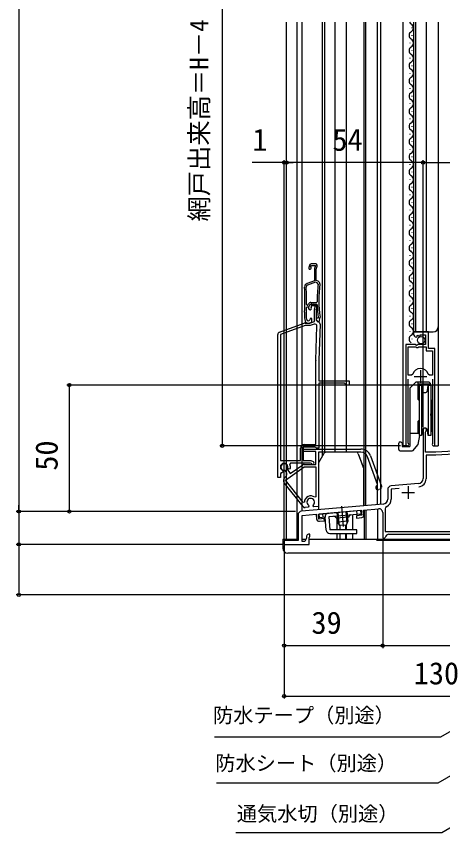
# Model space of a CAD drawing. Units: millimetres, scale not verified. Extents: x -525 to 525, y -783 to 779.
# Drawn here: x -280 to -111.2, y -171.8 to 151 of the extents above; entities that cross this region are included whole.
import ezdxf
from ezdxf.enums import TextEntityAlignment as Align

# ---------------------------------------------------------------- set-up
doc = ezdxf.new("R2010")
doc.units = ezdxf.units.MM
doc.header["$LTSCALE"] = 4
for name, color, linetype in [('0-3_YKK_11', 7, 'Continuous'), ('0-4_YKK_11E', 7, 'Continuous'), ('0-5_YKK_12', 2, 'Continuous'), ('0-6_YKK_13', 4, 'Continuous'), ('0-8_YKK_D', 6, 'Continuous')]:
    doc.layers.add(name, color=color, linetype=linetype)
doc.styles.add('ＭＳ ゴシック', font='')
doc.styles.get('ＭＳ ゴシック').set_extended_font_data('MS Gothic')

msp = doc.modelspace()

# ---------------------------------------------------------------- linework, layer by layer
at = {"layer": '0-3_YKK_11'}
for p, q in [((-120.049, 11.104), (-120.049, 6.104)), ((-122.549, 8.604), (-117.549, 8.604)), ((-120.824, -33.731), (-131.629, -34.677)), ((-124.899, -34.796), (-124.899, -39.796)), ((-132.999, -36.171), (-132.999, -39.858)), ((-127.399, -37.296), (-122.399, -37.296)), ((-134.824, -41.85), (-167.129, -44.677))]:
    msp.add_line(p, q, dxfattribs=at)
for points in [[(-114.299, -18.246), (-114.299, 19.604), (-116.899, 19.604), (-116.899, 26.204), (-122.799, 26.204), (-122.799, 25.399)], [(-121.617, 24.104), (-121.405, 24.355), (-121.491, 24.674), (-121.023, 24.945), (-120.446, 24.368), (-120.199, 24.47), (-120.199, 25.104), (-117.999, 25.104), (-117.999, 21.304), (-120.999, 21.304), (-121.299, 21.004), (-121.627, 20.85), (-122.167, 21.304), (-125.799, 21.304), (-125.799, -18.246)], [(-124.849, 9.104), (-124.849, 20.304), (-121.899, 20.304), (-121.599, 20.004), (-120.999, 20.004), (-120.699, 20.304), (-117.799, 20.304), (-117.799, 18.704), (-115.249, 18.704), (-115.249, 9.104), (-116.486, 9.104), (-116.968, 9.469)], [(-123.13, 9.469), (-123.611, 9.104), (-124.849, 9.104)], [(-124.796, -17.934), (-124.849, -17.764), (-124.849, 7.604)], [(-115.249, 7.604), (-115.249, -17.764), (-115.302, -17.934)], [(-118.999, -12.496), (-118.999, -13.496), (-118.999, -31.739)], [(-106.801, -20.919), (-113.999, -21.296), (-118.099, -21.296), (-118.099, -13.362), (-117.949, -13.103)], [(-133.999, -43.777), (-133.999, -52.696), (-101.899, -52.696), (-101.899, -20.843)], [(-106.738, -22.117), (-113.967, -22.496), (-117.799, -22.496), (-117.799, -31.839)], [(-128.477, -35.706), (-131.599, -35.979), (-131.599, -39.858)], [(-160.05, -48.675), (-158.057, -48.5), (-158.136, -47.604), (-160.228, -47.787), (-160.402, -45.794), (-143.467, -44.313), (-143.292, -46.305), (-145.384, -46.488), (-145.306, -47.385), (-143.314, -47.211)], [(-142.405, -46.127), (-142.57, -44.234), (-136.629, -43.715)], [(-168.499, -46.171), (-168.499, -56.196), (-173.999, -56.196), (-173.999, -57.796), (-164.099, -57.796), (-164.099, -55.096), (-163.949, -54.903), (-163.799, -54.709), (-163.799, -53.796), (-164.399, -53.796)], [(-165.099, -54.496), (-165.099, -55.384), (-165.799, -56.596), (-166.799, -56.596), (-166.799, -46.354), (-161.299, -45.873), (-161.133, -47.766)], [(-134.999, -45.209), (-134.999, -55.296), (-134.273, -55.296), (-133.978, -55.046)], [(-132.499, -53.796), (-75.999, -53.796), (-66.985, -53.008)]]:
    msp.add_lwpolyline(points, dxfattribs=at)
for centre, radius, start, end in [((-121.499, 25.399), 1.3, 179.99998, 264.7841), ((-120.049, 8.604), 3.2, 15.68036, 164.31964), ((-118.299, -12.496), 0.7, 300, 179.99999), ((-125.249, -18.246), 0.55, 179.99998, 34.5603), ((-114.849, -18.246), 0.55, 145.4397, 0.00002), ((-120.999, -31.739), 2, 275, 0), ((-120.999, -31.839), 3.2, 274.99999, 360), ((-131.499, -36.171), 1.5, 95, 180.00001), ((-134.999, -39.858), 2, 274.99998, 359.99999), ((-134.999, -39.858), 3.4, 297.03571, 359.99999), ((-166.999, -46.171), 1.5, 95, 180.00001), ((-136.499, -45.209), 1.5, 0, 95.00001), ((-132.999, -43.777), 1, 117.0357, 179.99998), ((-160.137, -47.679), 1, 185, 274.99998), ((-143.401, -46.214), 1, 275.00002, 5), ((-164.399, -54.496), 0.7, 90.00001, 179.99999), ((-132.499, -55.296), 1.5, 90.00001, 170.40592)]:
    msp.add_arc(centre, radius, start, end, dxfattribs=at)
at = {"layer": '0-4_YKK_11E'}
for p, q in [((-163.948, 52.554), (-164.265, 51.683)), ((-161.695, 53.212), (-163.008, 53.212)), ((-161.534, 45.854), (-164.715, 44.696)), ((-164.339, 35.865), (-163.98, 36.634)), ((-163.074, 37.212), (-162.239, 37.212)), ((-175.837, 26.093), (-166.06, 29.652)), ((-165.88, 31.826), (-165.653, 30.538)), ((-164.668, 29.712), (-164.171, 29.712)), ((-159.795, 29.277), (-160.293, 15.029)), ((-161.492, 15.07), (-161.022, 28.523)), ((-176.495, -31.288), (-176.495, 25.154)), ((-166.295, -20.088), (-143.596, -20.088)), ((-139.837, -22.72), (-135.449, -34.775)), ((-173.606, -31.238), (-173.603, -31.235)), ((-166.529, -42.86), (-173.928, -33.39)), ((-135.987, -35.929), (-136.551, -36.134))]:
    msp.add_line(p, q, dxfattribs=at)
for points in [[(-163.368, 51.772), (-163.393, 52.03), (-163.218, 52.512), (-161.559, 52.512), (-161.949, 51.265)], [(-160.548, 46.24), (-161.295, 46.512), (-161.295, 51.012), (-160.931, 52.173)], [(-161.995, 50.966), (-161.995, 46.431), (-164.905, 45.372)], [(-160.56, 45.094), (-160.886, 45.618), (-161.534, 45.854)], [(-165.174, 37.066), (-164.874, 36.762), (-164.622, 36.762), (-164.378, 37.284)], [(-165.145, 35.818), (-164.845, 36.112), (-164.717, 36.112)], [(-163.992, 36.574), (-163.695, 37.212), (-161.204, 37.212), (-160.905, 36.923)], [(-163.472, 37.862), (-161.187, 37.862), (-160.887, 38.166)], [(-161.949, 35.265), (-161.559, 36.512), (-163.265, 36.512), (-163.363, 36.3), (-163.326, 35.986)], [(-161.094, 35.653), (-161.295, 35.012), (-161.295, 30.812), (-160.795, 30.312)], [(-165.895, 34.017), (-165.895, 34.007), (-165.895, 31.999)], [(-165.718, 29.712), (-163.895, 29.712), (-161.995, 30.403), (-161.995, 34.966)], [(-165.042, 31.108), (-165.195, 31.973), (-165.195, 33.995), (-165.195, 34.005)], [(-162.096, 29.302), (-163.718, 28.712), (-165.718, 28.712), (-175.495, 25.154)], [(-163.829, 29.772), (-163.095, 30.039), (-163.095, 31.512), (-163.745, 31.512), (-163.873, 31.051)], [(-160.497, 31.973), (-160.499, 31.883), (-160.499, 31.612), (-161.295, 31.612), (-161.295, 30.999), (-160.663, 30.246), (-160.048, 30.411), (-159.81, 31.762)], [(-175.495, 25.154), (-175.495, -24.688), (-167.495, -24.688), (-167.495, -19.788)], [(-160.295, 14.924), (-160.295, 6.912), (-148.295, 6.912), (-148.295, 5.212), (-149.295, 5.212), (-150.095, 6.012), (-160.295, 6.012), (-160.295, -19.788), (-161.195, -19.788), (-161.491, -19.538), (-161.786, -19.288), (-166.495, -19.288), (-166.495, -24.688), (-163.413, -24.688), (-162.49, -25.024)], [(-165.995, -18.288), (-161.495, -18.288), (-161.495, 14.924)], [(-166.079, -26.188), (-161.395, -26.188), (-161.395, -21.088), (-166.295, -21.088), (-166.295, -20.088)], [(-143.596, -21.288), (-160.395, -21.288), (-160.395, -42.781), (-162.199, -42.939), (-162.477, -42.542), (-162.442, -42.156)], [(-163.232, -25.855), (-163.501, -25.688), (-171.465, -25.688), (-171.736, -26.117)], [(-137.166, -34.443), (-136.987, -34.058), (-140.964, -23.131)], [(-174.619, -28.552), (-174.454, -28.903), (-174.559, -29.293), (-174.965, -29.492)], [(-173.234, -29.146), (-173.61, -28.61), (-173.881, -28.483)], [(-165.994, -41.053), (-166.531, -41.234), (-173.464, -32.359), (-166.079, -27.188), (-161.395, -27.188)], [(-172.817, -27.738), (-172.79, -28.036), (-171.555, -29.801), (-166.653, -26.369)], [(-171.606, -27.926), (-172.019, -28.109), (-172.386, -27.938), (-172.549, -27.587)], [(-161.395, -27.188), (-161.395, -38.943), (-161.888, -39.173)], [(-175.066, -29.447), (-175.495, -29.718), (-175.495, -31.288), (-176.495, -31.288)], [(-164.346, -42.323), (-164.245, -42.697), (-164.449, -43.135), (-165.654, -43.241)]]:
    msp.add_lwpolyline(points, dxfattribs=at)
for centre, radius, start, end in [((-163.795, 51.512), 0.5, 159.99999, 31.31778), ((-163.008, 52.212), 1, 90.00001, 159.99998), ((-161.695, 52.412), 0.8, 342.61665, 90), ((-160.995, 50.966), 1, 162.61662, 179.99999), ((-164.392, 43.962), 1.5, 110.00002, 181.87259), ((-160.89, 45.3), 1, 353.55258, 69.99999), ((-315.812, 39.012), 150, 358.09169, 1.87259), ((-164.442, 43.944), 0.8, 110.00002, 181.8664), ((-315.813, 39.012), 150.651, 359.25983, 1.86639), ((-105.244, 39.012), 55.65, 173.72569, 180.87047), ((-105.244, 39.012), 55, 173.55257, 187.25967), ((-315.815, 39.012), 150.704, 358.09614, 358.78569), ((-164.717, 36.912), 0.8, 269.99995, 334.99995), ((-163.795, 35.612), 0.6, 155.00001, 38.61222), ((-163.472, 36.862), 1, 90.00001, 155.00001), ((-163.074, 36.212), 1, 90.00001, 155.00001), ((-162.239, 36.012), 1.2, 342.61664, 89.99999), ((-105.244, 39.012), 55.7, 182.1491, 187.25965), ((-160.995, 34.966), 1, 162.61662, 179.99999), ((-165.718, 28.712), 1, 89.99994, 109.99995), ((-164.895, 31.999), 1, 179.99989, 189.9999), ((-164.668, 30.712), 1, 190.00001, 269.99999), ((-164.451, 31.212), 0.6, 190, 344.42221), ((-164.171, 30.712), 1, 269.99994, 289.99995), ((-161.822, 28.551), 0.8, 358.00002, 110.00004), ((-160.795, 29.312), 1, 358.00002, 90.00002), ((-160.795, 31.935), 1, 349.99998, 7.25965), ((-175.495, 25.154), 1, 110.00002, 179.99999), ((-157.295, 14.924), 4.2, 177.9998, 179.99983), ((-157.295, 14.924), 3, 177.99973, 179.99975), ((-165.995, -19.788), 1.5, 90.00001, 179.99999), ((-143.596, -24.088), 4, 20, 89.99998), ((-143.596, -24.088), 2.8, 20, 89.99998), ((-173.995, -27.188), 1.5, 344.59406, 245.40594), ((-162.695, -25.588), 0.6, 206.38783, 70.00002), ((-173.995, -27.188), 1.3, 335.00001, 275.00002), ((-173.995, -27.188), 2.5, 342.83746, 25.37694), ((-166.079, -27.188), 1, 89.99999, 124.99998), ((-173.995, -27.188), 2.5, 244.62318, 247.16264), ((-172.746, -32.467), 1.5, 125.00002, 218.00001), ((-174.463, -30.006), 1.5, 305.00002, 35), ((-136.859, -35.288), 0.9, 110.00001, 290.00003), ((-136.295, -35.083), 0.9, 290.00001, 19.99999), ((-163.495, -41.088), 2.5, 49.9948, 179.19799), ((-163.495, -41.088), 1.5, 314.59407, 235.40595), ((-165.741, -42.245), 1, 217.99996, 274.99998)]:
    msp.add_arc(centre, radius, start, end, dxfattribs=at)
at = {"layer": '0-5_YKK_12'}
for p, q in [((-172.999, -56.196), (-172.999, 148.704)), ((-168.899, -56.196), (-168.899, 148.704)), ((-166.899, -44.656), (-166.899, 148.704)), ((-157.899, -21.288), (-157.899, 148.704)), ((-153.799, -21.288), (-153.799, 148.704)), ((-149.299, -21.288), (-149.299, 148.704)), ((-142.299, -42.466), (-142.299, 148.704)), ((-141.699, -42.413), (-141.699, 148.704)), ((-136.999, -42.002), (-136.999, 148.704)), ((-135.799, 148.704), (-135.8, -41.936)), ((-126.999, 148.704), (-126.999, -18.796)), ((-122.799, 148.704), (-122.799, 26.204)), ((-121.999, 148.704), (-121.999, 26.204)), ((-117.799, 148.704), (-117.799, 26.204)), ((-112.999, 148.704), (-112.999, -18.796)), ((-123.299, 146.357), (-123.299, 146.557)), ((-123.299, 143.354), (-123.299, 143.554)), ((-124.059, 140.354), (-124.059, 140.554)), ((-123.299, 137.354), (-123.299, 137.554)), ((-124.059, 134.354), (-124.059, 134.554)), ((-123.299, 131.354), (-123.299, 131.554)), ((-124.059, 128.354), (-124.059, 128.554)), ((-123.299, 125.354), (-123.299, 125.554)), ((-124.059, 122.354), (-124.059, 122.554)), ((-123.299, 119.354), (-123.299, 119.554)), ((-124.059, 116.354), (-124.059, 116.554)), ((-123.299, 113.354), (-123.299, 113.554)), ((-124.059, 110.354), (-124.059, 110.554)), ((-123.299, 107.354), (-123.299, 107.554)), ((-124.059, 104.354), (-124.059, 104.554)), ((-123.299, 101.354), (-123.299, 101.554)), ((-124.059, 98.354), (-124.059, 98.554)), ((-123.299, 95.354), (-123.299, 95.554)), ((-124.059, 92.354), (-124.059, 92.554)), ((-123.299, 89.354), (-123.299, 89.554)), ((-124.059, 86.354), (-124.059, 86.554)), ((-123.299, 83.354), (-123.299, 83.554)), ((-124.059, 80.354), (-124.059, 80.554)), ((-123.299, 77.354), (-123.299, 77.554)), ((-124.059, 74.354), (-124.059, 74.554)), ((-123.299, 71.354), (-123.299, 71.554)), ((-124.059, 68.354), (-124.059, 68.554)), ((-123.299, 65.354), (-123.299, 65.554)), ((-124.059, 62.354), (-124.059, 62.554)), ((-123.299, 59.354), (-123.299, 59.554)), ((-124.059, 56.354), (-124.059, 56.554)), ((-123.299, 53.354), (-123.299, 53.554)), ((-124.059, 50.354), (-124.059, 50.554)), ((-123.299, 47.354), (-123.299, 47.554)), ((-124.059, 44.354), (-124.059, 44.554)), ((-123.299, 41.354), (-123.299, 41.554)), ((-124.059, 38.354), (-124.059, 38.554)), ((-123.299, 35.354), (-123.299, 35.554)), ((-124.059, 32.354), (-124.059, 32.554)), ((-123.299, 29.354), (-123.299, 29.554)), ((-124.059, 26.354), (-124.059, 26.554)), ((-122.799, 26.204), (-114.999, 26.204)), ((-123.299, 23.354), (-123.299, 23.554)), ((-125.249, -18.796), (-126.999, -18.796)), ((-114.849, -18.796), (-112.999, -18.796)), ((-142.302, -44.213), (-142.302, -55.797)), ((-141.702, -44.159), (-141.702, -55.797)), ((-136.999, -43.747), (-136.999, -55.797)), ((-153.198, -47.469), (-153.198, -52)), ((-146.999, -46.127), (-146.999, -52.001)), ((-151.998, -50.357), (-151.998, -52)), ((-149.728, -50.158), (-149.728, -52)), ((-149.428, -50.132), (-149.428, -52)), ((-153.198, -53.5), (-153.198, -55.796)), ((-151.998, -53.5), (-151.998, -55.796)), ((-149.728, -53.5), (-149.728, -55.789)), ((-149.428, -53.5), (-149.428, -55.796)), ((-146.999, -53.501), (-146.999, -55.797)), ((-149.428, -55.797), (-73.999, -55.797))]:
    msp.add_line(p, q, dxfattribs=at)
for centre, radius, start, end in [((-122.84, 149.454), 1.718, 205.87735, 240.79746), ((-124.517, 146.454), 1.718, 299.20254, 60.79746), ((-122.84, 143.454), 1.718, 119.20254, 240.79746), ((-122.84, 137.454), 1.718, 119.20254, 240.79746), ((-124.517, 140.454), 1.718, 299.20254, 60.79746), ((-124.517, 134.454), 1.718, 299.20254, 60.79746), ((-122.84, 131.454), 1.718, 119.20254, 240.79746), ((-124.517, 128.454), 1.718, 299.20254, 60.79746), ((-122.84, 125.454), 1.718, 119.20254, 240.79746), ((-124.517, 122.454), 1.718, 299.20254, 60.79746), ((-122.84, 119.454), 1.718, 119.20254, 240.79746), ((-124.517, 116.454), 1.718, 299.20254, 60.79746), ((-122.84, 113.454), 1.718, 119.20254, 240.79746), ((-124.517, 110.454), 1.718, 299.20254, 60.79746), ((-122.84, 107.454), 1.718, 119.20254, 240.79746), ((-124.517, 104.454), 1.718, 299.20254, 60.79746), ((-122.84, 101.454), 1.718, 119.20254, 240.79746), ((-122.84, 95.454), 1.718, 119.20254, 240.79746), ((-124.517, 98.454), 1.718, 299.20254, 60.79746), ((-124.517, 92.454), 1.718, 299.20254, 60.79746), ((-122.84, 89.454), 1.718, 119.20254, 240.79746), ((-124.517, 86.454), 1.718, 299.20254, 60.79746), ((-122.84, 83.454), 1.718, 119.20254, 240.79746), ((-124.517, 80.454), 1.718, 299.20254, 60.79746), ((-122.84, 77.454), 1.718, 119.20254, 240.79746), ((-124.517, 74.454), 1.718, 299.20254, 60.79746), ((-122.84, 71.454), 1.718, 119.20254, 240.79746), ((-124.517, 68.454), 1.718, 299.20254, 60.79746), ((-122.84, 65.454), 1.718, 119.20254, 240.79746), ((-124.517, 62.454), 1.718, 299.20254, 60.79746), ((-122.84, 59.454), 1.718, 119.20254, 240.79746), ((-122.84, 53.454), 1.718, 119.20254, 240.79746), ((-124.517, 56.454), 1.718, 299.20254, 60.79746), ((-124.517, 50.454), 1.718, 299.20254, 60.79746), ((-122.84, 47.454), 1.718, 119.20254, 240.79746), ((-124.517, 44.454), 1.718, 299.20254, 60.79746), ((-122.84, 41.454), 1.718, 119.20254, 240.79746), ((-124.517, 38.454), 1.718, 299.20254, 60.79746), ((-122.84, 35.454), 1.718, 119.20254, 240.79746), ((-124.517, 32.454), 1.718, 299.20254, 60.79746), ((-122.84, 29.454), 1.718, 119.20254, 240.79746), ((-124.517, 26.454), 1.718, 299.20254, 60.79746), ((-114.999, 28.204), 2, 270, 0), ((-122.84, 23.454), 1.718, 119.20254, 240.79746)]:
    msp.add_arc(centre, radius, start, end, dxfattribs=at)
at = {"layer": '0-6_YKK_13'}
for p, q in [((-158.897, 148.704), (-158.897, -23.011)), ((-121.799, 6.504), (-124.299, 4.004)), ((-121.799, 6.504), (-116.699, 6.504)), ((-121.149, 6.504), (-121.149, -0.346)), ((-116.199, 6.004), (-116.699, 6.504)), ((-124.299, 4.004), (-124.299, -19.096)), ((-116.199, 5.56), (-121.149, 5.56)), ((-120.599, 5.202), (-119.667, 5.202)), ((-120.599, 5.202), (-120.599, -4.798)), ((-119.667, 5.202), (-119.284, 3.028)), ((-119.667, 5.202), (-119.667, -4.798)), ((-117.314, 3.028), (-116.931, 5.202)), ((-116.931, 5.202), (-115.999, 5.202)), ((-116.931, 5.202), (-116.931, -4.798)), ((-116.199, 6.004), (-116.199, 5.204)), ((-115.999, 5.202), (-115.999, -4.798)), ((-115.999, 0.092), (-115.499, -4.347)), ((-120.599, -0.896), (-121.149, -0.346)), ((-120.599, -4.798), (-120.599, -14.798)), ((-119.667, -4.798), (-119.667, -14.798)), ((-116.931, -4.798), (-116.931, -14.798)), ((-115.999, -4.798), (-115.999, -14.798)), ((-115.499, -10.596), (-115.999, -6.157)), ((-115.499, -4.347), (-115.499, -13.129)), ((-120.599, -8.696), (-121.149, -9.246)), ((-121.149, -9.246), (-121.149, -13.796)), ((-119.284, -12.625), (-119.667, -14.798)), ((-116.931, -14.798), (-117.314, -12.625)), ((-117.299, -12.709), (-117.299, -13.454)), ((-124.299, -13.796), (-120.599, -13.796)), ((-120.43, -14.796), (-121.047, -18.296)), ((-119.667, -14.798), (-120.599, -14.798)), ((-119.667, -14.798), (-120.431, -14.798)), ((-117.299, -13.454), (-117.167, -13.454)), ((-115.999, -14.798), (-116.931, -14.798)), ((-115.999, -13.454), (-115.899, -13.454)), ((-115.499, -13.129), (-115.899, -13.454)), ((-128.599, -20.296), (-128.599, -17.796)), ((-128.099, -17.296), (-127.799, -17.296)), ((-127.299, -17.796), (-127.799, -17.296)), ((-121.047, -18.296), (-123.145, -20.796)), ((-160.265, -25.386), (-158.187, -21.788)), ((-160.262, -25.374), (-158.185, -21.776)), ((-145.599, -21.288), (-157.321, -21.288)), ((-145.596, -21.276), (-157.319, -21.276)), ((-144.659, -21.946), (-142.459, -27.991)), ((-144.657, -21.934), (-142.456, -27.979)), ((-128.099, -20.796), (-123.145, -20.796)), ((-160.399, -25.886), (-160.399, -44.088)), ((-160.399, -25.886), (-160.399, -44.088)), ((-160.396, -25.874), (-160.396, -44.074)), ((-142.399, -42.513), (-142.399, -28.333)), ((-142.399, -42.513), (-142.399, -28.333)), ((-142.396, -42.499), (-142.396, -28.321)), ((-160.113, -45.768), (-143.676, -44.33)), ((-153.14, -45.158), (-152.802, -49.024)), ((-152.762, -45.125), (-152.358, -49.746)), ((-151.354, -42.625), (-150.647, -50.706)), ((-149.533, -44.842), (-149.128, -49.464)), ((-149.155, -44.809), (-148.817, -48.676)), ((-145.04, -45.955), (-145.17, -44.461)), ((-143.545, -45.824), (-143.676, -44.33)), ((-158.488, -47.132), (-158.619, -45.637)), ((-157.348, -52.131), (-157.791, -47.071)), ((-143.545, -45.824), (-156.297, -46.94)), ((-156.297, -46.94), (-155.854, -52)), ((-148.457, -47.057), (-153.438, -47.493)), ((-148.817, -48.676), (-152.802, -49.024)), ((-151.982, -50.358), (-152.802, -49.024)), ((-149.392, -50.131), (-151.982, -50.358)), ((-148.817, -48.676), (-149.392, -50.131)), ((-145.229, -52), (-155.854, -52)), ((-155.854, -53.5), (-145.229, -53.5)), ((-145.229, -53.5), (-145.229, -52)), ((-174.499, -55.796), (-174.499, -59.296)), ((-174.499, -55.796), (-168.499, -55.796)), ((-166.799, -55.796), (-165.337, -55.796)), ((-164.099, -55.796), (-73.999, -55.796)), ((-73.999, -56.296), (-137.499, -56.296)), ((-73.999, -61.296), (-172.499, -61.296))]:
    msp.add_line(p, q, dxfattribs=at)
for points in [[(-127.299, -17.796), (-127.299, -19.096), (-124.299, -19.096)], [(-157.791, -47.071), (-159.983, -47.262), (-160.113, -45.768)]]:
    msp.add_lwpolyline(points, dxfattribs=at)
msp.add_circle((-119.765, 22.954), 1.45, dxfattribs=at)
for centre, radius, start, end in [((-118.299, 3.202), 1, 190, 350), ((-118.299, -12.798), 1, 10, 170), ((-128.099, -17.796), 0.5, 90, 180), ((-157.321, -22.288), 1, 90, 150), ((-157.319, -22.276), 1, 90, 150), ((-145.599, -22.288), 1, 20, 90), ((-145.596, -22.276), 1, 20, 90), ((-128.099, -20.296), 0.5, 180, 270), ((-159.399, -25.886), 1, 150, 180), ((-159.396, -25.874), 1, 150, 180), ((-143.399, -28.333), 1, 0, 20), ((-143.396, -28.321), 1, 0, 20), ((-156.297, -46.94), 1.5, 95, 185), ((-154.396, -47.777), 1, 16.53696, 95), ((-147.463, -47.171), 1, 95, 173.46304), ((-155.854, -52), 1.5, 185, 270), ((-172.499, -59.296), 2, 180, 270)]:
    msp.add_arc(centre, radius, start, end, dxfattribs=at)
at = {"layer": '0-8_YKK_D'}
for p, q in [((-278.998, 299.204), (-278.998, -44.796)), ((-198.496, 277.204), (-198.496, -18.796)), ((-173.999, -55.696), (-173.999, 94.204)), ((-118.999, -11.496), (-118.999, 94.204)), ((-118.999, -11.496), (-118.999, 94.204)), ((-173.999, 93.204), (-186.712, 93.204)), ((-172.999, 93.204), (-173.999, 93.204)), ((-172.999, 93.204), (-170.449, 93.204)), ((-118.999, 93.204), (-172.999, 93.204)), ((-118.999, 93.204), (-16.999, 93.204)), ((-2.999, 5.204), (-259.998, 5.204)), ((-258.998, -44.796), (-258.998, 5.204)), ((-127.999, -18.796), (-199.496, -18.796)), ((-169.499, -44.796), (-279.998, -44.796)), ((-169.499, -44.796), (-279.998, -44.796)), ((-278.998, -44.796), (-278.998, -42.246)), ((-278.998, -44.796), (-278.998, -57.796)), ((-169.499, -44.796), (-259.998, -44.796)), ((-174.499, -57.796), (-279.998, -57.796)), ((-174.499, -57.796), (-279.998, -57.796)), ((-278.998, -57.796), (-278.998, -60.346)), ((-278.998, -57.796), (-278.998, -77.796)), ((-134.999, -55.996), (-134.999, -98.796)), ((-134.999, -55.996), (-134.999, -98.796)), ((-173.999, -58.296), (-173.999, -118.796)), ((-173.999, -58.296), (-173.999, -98.796)), ((-46.625, -77.796), (-279.998, -77.796)), ((-173.999, -97.796), (-134.999, -97.796)), ((-134.999, -97.796), (-43.999, -97.796)), ((-173.999, -117.796), (-43.999, -117.796))]:
    msp.add_line(p, q, dxfattribs=at)
for points in [[(-44.999, -95.302), (-47.207, -96.577), (-112.131, -134.061), (-201.513, -134.061)], [(-46.078, -113.486), (-48.286, -114.761), (-113.209, -152.245), (-200.79, -152.245)], [(-93.999, -161.659), (-96.207, -162.934), (-111.56, -171.798), (-193.173, -171.798)]]:
    msp.add_lwpolyline(points, dxfattribs=at)
for centre in [(-173.999, 93.204), (-172.999, 93.204), (-172.999, 93.204), (-118.999, 93.204), (-118.999, 93.204), (-258.998, 5.204), (-198.496, -18.796), (-278.998, -44.796), (-278.998, -44.796), (-258.998, -44.796), (-278.998, -57.796), (-278.998, -57.796), (-278.998, -77.796), (-173.999, -97.796), (-134.999, -97.796), (-134.999, -97.796), (-173.999, -117.796)]:
    msp.add_circle(centre, 0.637, dxfattribs=at)

# ---------------------------------------------------------------- texts
at = {"layer": '0-8_YKK_D', "style": 'ＭＳ ゴシック'}
for s, height, p in [('網戸出来高＝H－4', 7.331, (-201.803, 69.885)), ('50', 8.798, (-260.998, -28.66))]:
    msp.add_text(s, height=height, rotation=90, dxfattribs=at).set_placement(p, align=Align.BOTTOM_LEFT)
for s, height, p in [('1', 8.798, (-186.553, 95.204)), ('54', 8.798, (-154.897, 95.204)), ('39', 8.798, (-163.192, -95.796)), ('130', 8.798, (-122.703, -115.796)), ('防水テープ（別途）', 5.865, (-202.163, -130.044)), ('防水シート（別途）', 5.865, (-201.276, -149.002)), ('通気水切（別途）', 5.865, (-192.732, -169.006))]:
    msp.add_text(s, height=height, dxfattribs=at).set_placement(p, align=Align.BOTTOM_LEFT)

doc.saveas('drawing.dxf')
